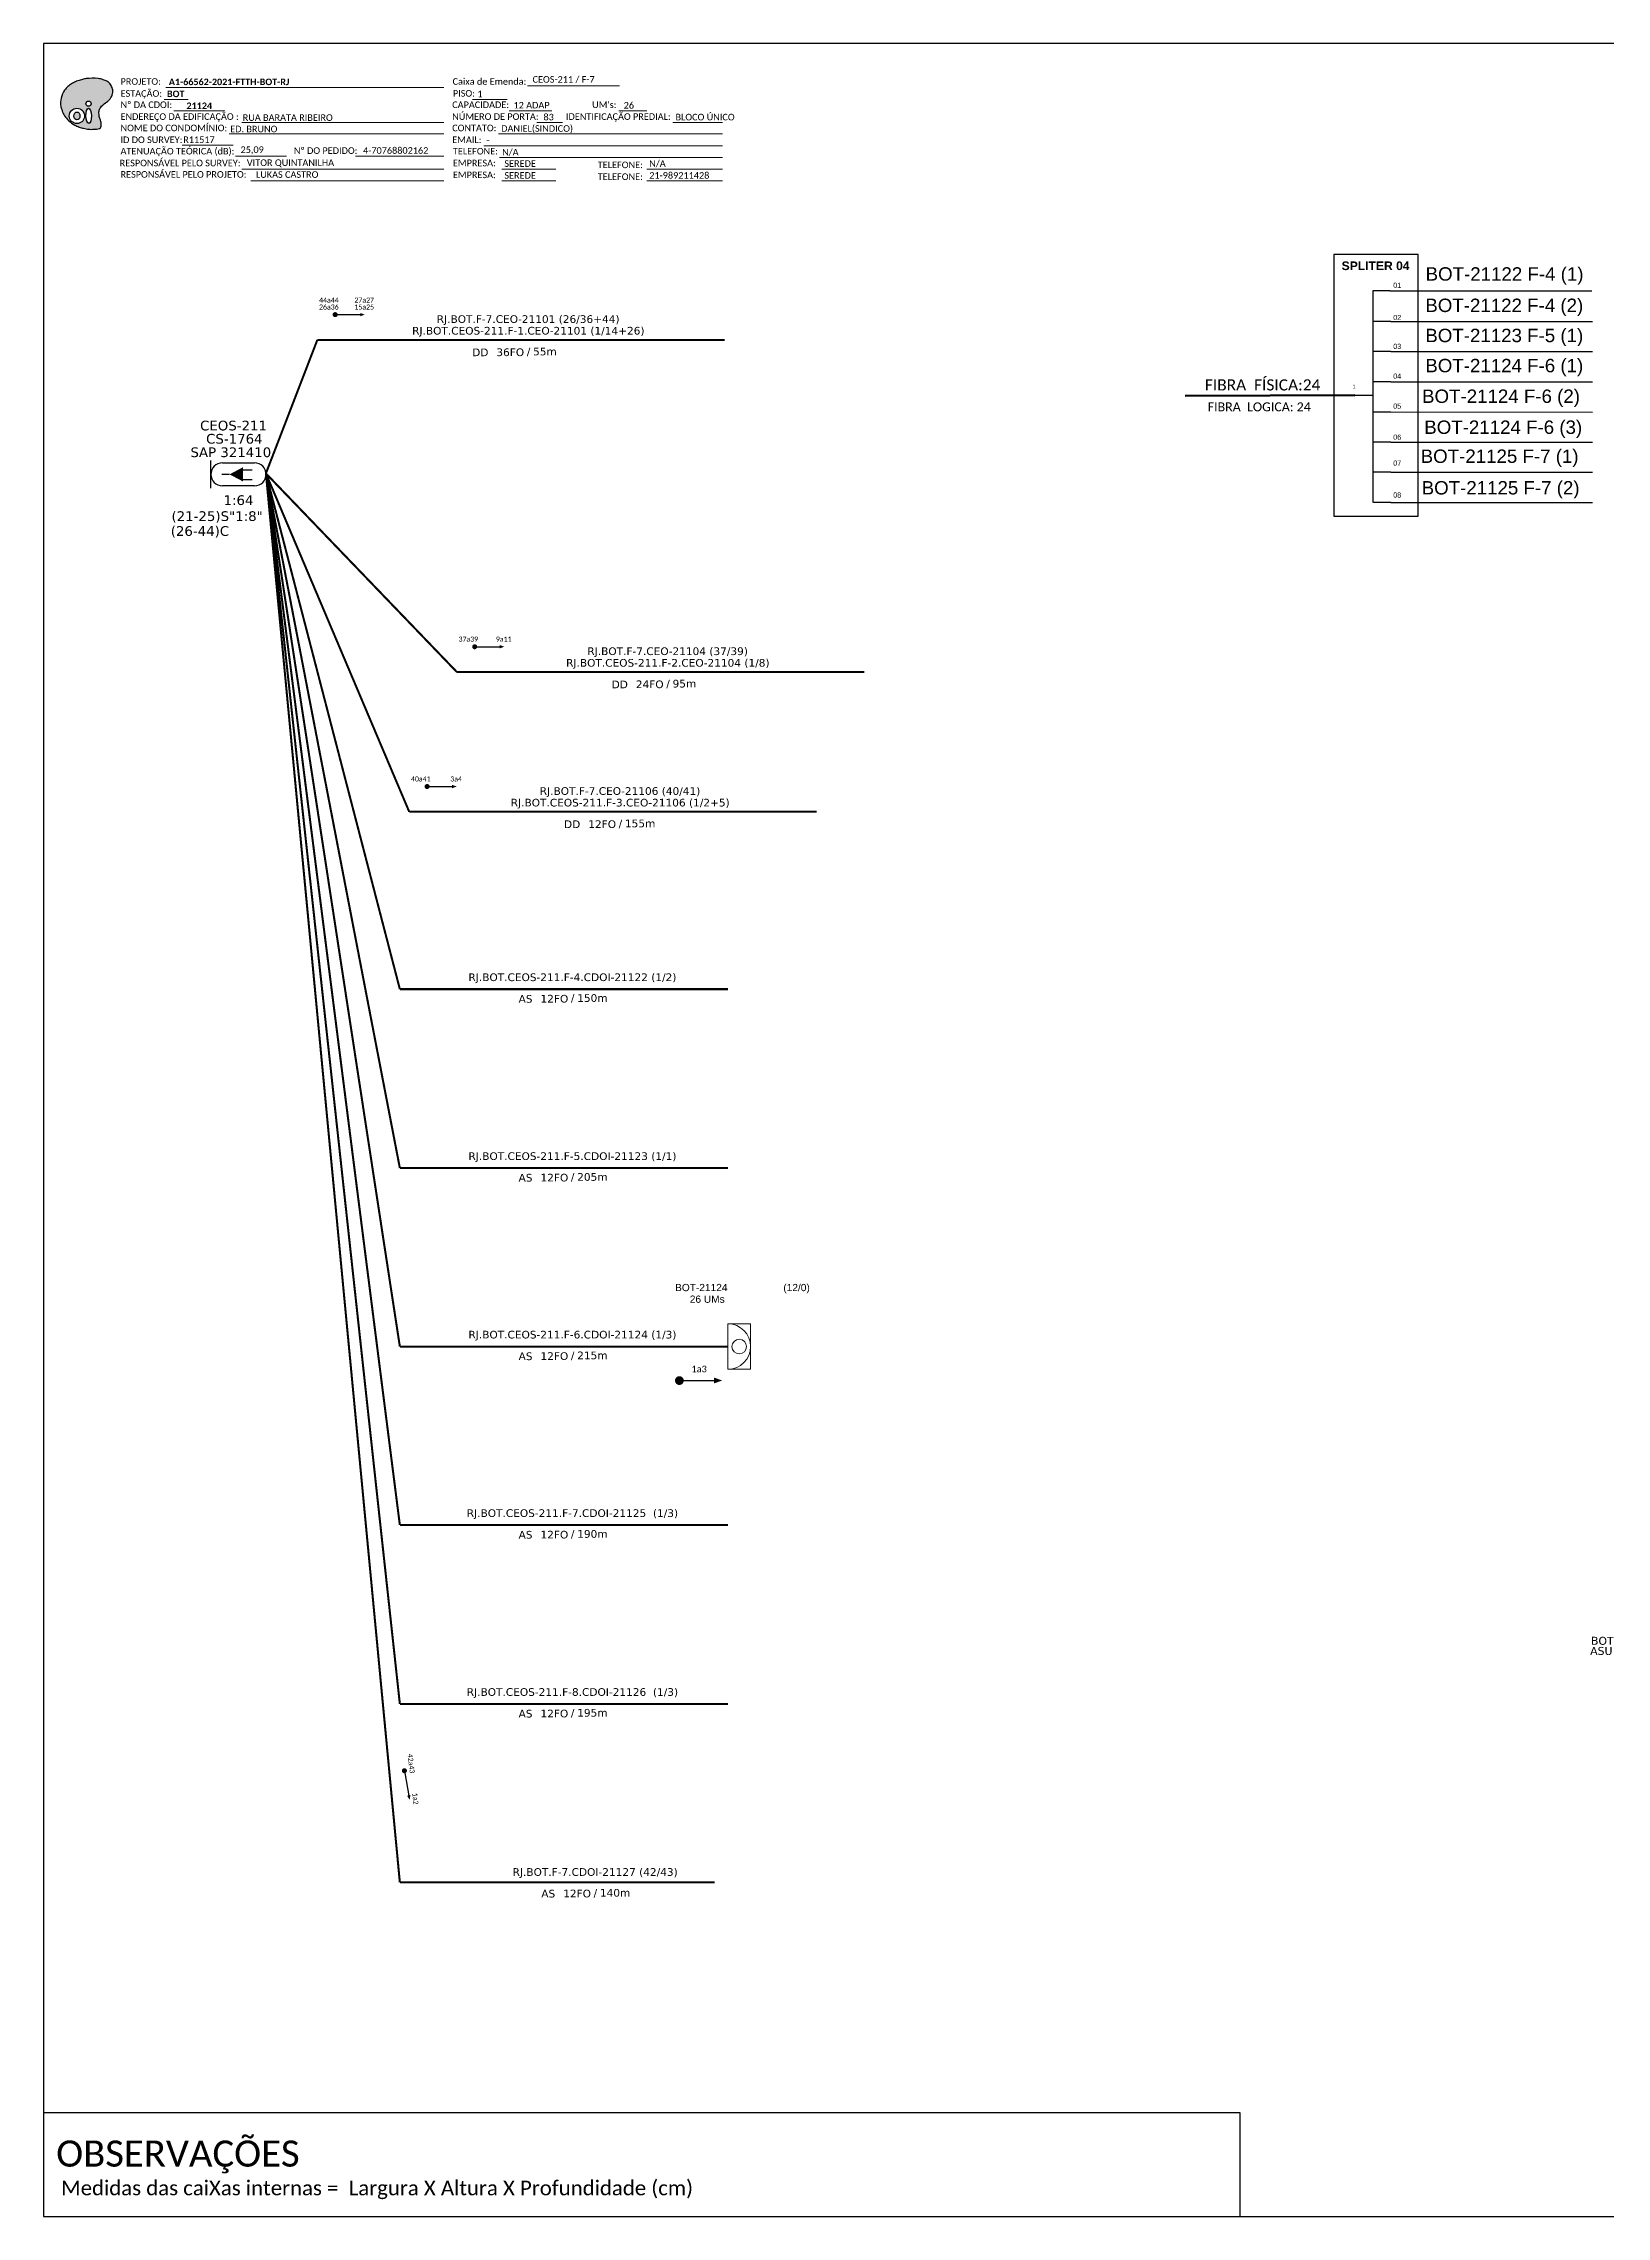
# Model space of a CAD drawing. Extents: x -89 to 1767, y 705 to 1299.
# Drawn here: x -89 to 338, y 705 to 1299 of the extents above; entities that cross this region are included whole.
import ezdxf
from ezdxf.enums import TextEntityAlignment as Align

# ---------------------------------------------------------------- set-up
doc = ezdxf.new("R2010")
doc.units = 0
for name, color, linetype, lineweight in [("20.0-LEGENDA DOS CDO'S", 1, 'Continuous', 0), ('20.1-CDO_INTERIOR', 1, 'Continuous', 0), ('40.1-ETIQUETAS', 1, 'Continuous', 20)]:
    doc.layers.add(name, color=color, linetype=linetype, lineweight=lineweight)
for name, color, linetype in [('20.4-CEOS', 1, 'Continuous'), ('CAP a instalar', 1, 'Continuous'), ('label_cabos', 7, 'Continuous'), ('SETA', 7, 'Continuous')]:
    doc.layers.add(name, color=color, linetype=linetype)
doc.styles.add('ARIAL', font='arial.ttf')
doc.styles.add('siredit', font='verdana.ttf')
doc.styles.get("Standard").update_dxf_attribs({"font": 'arial.ttf'})
doc.styles.add('WMF-Calibri0', font='calibri.ttf')
doc.styles.add('WMF-Calibri1', font='calibrib.ttf')
doc.linetypes.add('FENCELINE1', pattern='A,0.25,-0.1,[133,ltypeshp.shx,S=0.1,R=0,X=-0.1,Y=0],-0.1,1', length=1.45)

# ---------------------------------------------------------------- blocks, each defined once
blk = doc.blocks.new('OI')
h = blk.add_hatch(color=40)
edge = h.paths.add_edge_path()
edge.add_spline(control_points=[(4.35, -0.67), (3.92, -0.99), (3.26, -1.5), (2.81, -2.59), (2.9, -3.5), (3.06, -4.27), (3.31, -4.85), (3.37, -5.39), (3.4, -5.88), (3.2, -6.4), (2.54, -6.61), (1.65, -6.63), (0.55, -6.67), (-0.56, -6.42), (-1.61, -6.14), (-2.77, -5.61), (-3.92, -4.77), (-4.89, -3.7), (-5.34, -2.65), (-5.6, -1.94), (-5.85, -0.96), (-5.71, 0.47), (-5.1, 2.02), (-4.14, 3.02), (-3.3, 3.61), (-2.37, 4.16), (-1.36, 4.44), (-0.56, 4.7), (0.79, 4.85), (2.24, 4.97), (3.79, 4.57), (4.67, 4.21), (5.44, 3.65), (5.76, 2.99), (6.03, 2.21), (6.01, 1.46), (5.72, 0.64), (5.31, 0.08), (4.88, -0.38), (4.51, -0.55), (4.35, -0.67)], knot_values=[0, 0, 0, 0, 1.60434, 2.417191, 3.427595, 4.282808, 4.776746, 5.304182, 5.888771, 6.258406, 6.858137, 7.79129, 8.986195, 10.124242, 11.187857, 12.242908, 13.953784, 15.414161, 16.515391, 17.349188, 17.675853, 19.552021, 21.515531, 22.568638, 23.63245, 24.621084, 25.782718, 26.745347, 27.142653, 29.870543, 31.004649, 31.921532, 32.709589, 33.801391, 34.042471, 35.192333, 35.971461, 36.628871, 37.254359, 37.836911, 37.836911, 37.836911, 37.836911], degree=3, periodic=0)
h.paths.add_polyline_path([(1.13, -0.87, -1), (-0.04, -0.87, -1)], flags=16)
edge = h.paths.add_edge_path(flags=16)
edge.add_ellipse((0.56, -3.59), major_axis=(-0.02, 1.71), ratio=0.361305, start_angle=0, end_angle=360)
h.paths.add_polyline_path([(-0.36, -3.62, -1), (-3.8, -3.62, -1)], flags=16)
edge = h.paths.add_edge_path(flags=0)
edge.add_ellipse((-2.08, -3.62), major_axis=(0, 0.885), ratio=0.758294, start_angle=0, end_angle=360)
at = {"color": 40}
for centre, radius in [((-2.08, -3.62), 1.72), ((0.54, -0.87), 0.587)]:
    blk.add_circle(centre, radius, dxfattribs=at)
blk.add_ellipse((-2.08, -3.62), major_axis=(0, 0.885), ratio=0.758294, start_param=-3.141592653589792, end_param=3.141592653589792, dxfattribs=at)
blk.add_ellipse((0.56, -3.59), major_axis=(-0.02, 1.71), ratio=0.361305, dxfattribs=at)
at = {"color": 40, "start_tangent": (-0.800898, -0.598801), "end_tangent": (-0.800898, -0.598801)}
blk.add_spline([(4.35, -0.67), (3.2, -1.78), (2.9, -2.54), (2.92, -3.55), (3.12, -4.38), (3.28, -4.85), (3.37, -5.37), (3.35, -5.95), (3.2, -6.29), (2.66, -6.55), (1.73, -6.63), (0.54, -6.62), (-0.58, -6.41), (-1.6, -6.11), (-2.56, -5.67), (-3.95, -4.67), (-4.89, -3.56), (-5.37, -2.56), (-5.64, -1.78), (-5.72, -1.46), (-5.63, 0.42), (-4.84, 2.22), (-4.13, 2.99), (-3.27, 3.62), (-2.4, 4.09), (-1.3, 4.47), (-0.37, 4.72), (0.02, 4.77), (2.75, 4.8), (3.85, 4.53), (4.69, 4.16), (5.31, 3.68), (5.85, 2.73), (5.93, 2.5), (5.94, 1.35), (5.67, 0.62), (5.29, 0.08), (4.84, -0.36), (4.35, -0.67)], degree=3, dxfattribs=at)
blk = doc.blocks.new('CARIMBO')
at = {"color": 7, "lineweight": 0}
for points in [[(35.66, -16.79), (111.64, -16.79)], [(134.48, -16.3), (159.61, -16.3)], [(35.15, -20.06), (41.7, -20.06)], [(37.81, -23.14), (51.75, -23.14)], [(119.43, -20.02), (128.92, -20.02)], [(129.48, -23.14), (141.1, -23.14)], [(159.42, -23.14), (167.09, -23.14)], [(52.97, -29.48), (111.64, -29.48)], [(56.38, -26.37), (111.64, -26.37)], [(126.6, -29.48), (187.83, -29.48)], [(137.07, -26.37), (144.01, -26.37)], [(174.24, -26.37), (187.8, -26.37)], [(40.13, -32.55), (54.07, -32.55)], [(54.67, -35.52), (68.61, -35.52)], [(122.56, -32.72), (187.83, -32.72)], [(56.38, -39.07), (111.64, -39.07)], [(126.84, -35.96), (187.83, -35.96)], [(127.45, -39.07), (142.25, -39.07)], [(167.06, -39.07), (187.83, -39.07)], [(58.87, -42.31), (111.64, -42.31)], [(127.45, -42.31), (142.25, -42.31)], [(167.06, -42.31), (187.83, -42.31)]]:
    blk.add_lwpolyline(points, dxfattribs=at)
at = {"color": 7, "xscale": 1.213923925163967, "yscale": 1.213923925163967, "zscale": 1.213923925163967, "rotation": 0.1532896023949059}
blk.add_blockref('OI', (13.86, -20.16), dxfattribs=at)
at = {"color": 7, "lineweight": 0, "style": 'WMF-Calibri0'}
for s, height, p in [('PROJETO:', 1.793, (23.26, -16.04)), ('ESTAÇÃO:', 1.793, (23.26, -19.32)), ('Caixa de Emenda:', 1.7927, (114.02, -16.04)), ('PISO:', 1.793, (114.09, -19.28)), ('ENDEREÇO DA EDIFICAÇÃO :', 1.7927, (23.26, -25.63)), ('Nº DA CDOI:', 1.7927, (23.26, -22.39)), ('CAPACIDADE:', 1.7927, (113.91, -22.39)), ('NÚMERO DE PORTA:', 1.7927, (113.91, -25.63)), ('IDENTIFICAÇÃO PREDIAL:', 1.7927, (144.99, -25.63)), ("UM's:", 1.793, (152.15, -22.39)), ('NOME DO CONDOMÍNIO:', 1.7927, (23.26, -28.74)), ('CONTATO:', 1.793, (113.91, -28.74)), ('ATENUAÇÃO TEÓRICA (dB):', 1.7927, (23.26, -35.09)), ('ID DO SURVEY:', 1.7927, (23.26, -31.97)), ('EMAIL:', 1.793, (113.91, -31.97)), ('TELEFONE:', 1.793, (114.09, -35.09)), ('RESPONSÁVEL PELO SURVEY:', 1.7927, (23.02, -38.32)), ('RESPONSÁVEL PELO PROJETO:', 1.7927, (23.26, -41.44)), ('EMPRESA:', 1.793, (114.09, -38.32)), ('EMPRESA:', 1.793, (114.09, -41.56)), ('TELEFONE:', 1.793, (153.7, -38.83)), ('TELEFONE:', 1.793, (153.7, -42.06))]:
    blk.add_text(s, height=height, dxfattribs=at).set_placement(p)
at = {"color": 7, "lineweight": 0, "flags": 8}
for tag, p, style in [('EST', (35.94, -19.41), 'WMF-Calibri1'), ('PROJ', (36.46, -16.13), 'WMF-Calibri1'), ('PISO_PTR', (120.78, -19.42), 'WMF-Calibri0'), ('CEOS-XX', (135.87, -15.46), 'WMF-Calibri0'), ('CAPAC.', (130.66, -22.52), 'WMF-Calibri0'), ("UC'S", (160.78, -22.54), 'WMF-Calibri0'), ('NOME_DO_COND.', (53.23, -29.02), 'WMF-Calibri0'), ('LOGRADOURO', (56.65, -25.91), 'WMF-Calibri0'), ('NOME_DO_CONTATO', (127.3, -28.89), 'WMF-Calibri0'), ('N°', (138.85, -25.77), 'WMF-Calibri0'), ('N°PREDIO', (174.94, -25.77), 'WMF-Calibri0'), ('_ID_', (40.39, -31.94), 'WMF-Calibri0'), ('O_POTEN', (56.06, -34.68), 'WMF-Calibri0'), ('EMAIL', (123.26, -32.12), 'WMF-Calibri0'), ('TELEFONE', (127.55, -35.36), 'WMF-Calibri0'), ('RES_SURVEY', (57.78, -38.23), 'WMF-Calibri0'), ('RES_PROJ', (60.27, -41.47), 'WMF-Calibri0'), ('EMP_RESP_SURVEY', (128.16, -38.47), 'WMF-Calibri0'), ('EMP_RESP_PROJ', (128.16, -41.71), 'WMF-Calibri0'), ('CONT_RESP_SURVEY', (167.76, -38.47), 'WMF-Calibri0'), ('CONT_RESP_PROJ', (167.76, -41.71), 'WMF-Calibri0')]:
    blk.add_attdef(tag, p, '', height=1.79, dxfattribs=dict(at, style=style))
at = {"color": 7, "lineweight": 0, "style": 'WMF-Calibri1', "flags": 8}
blk.add_attdef("N° CDO'S", text='', height=1.79, dxfattribs=at).set_placement((44.78, -22.68), align=Align.CENTER)
blk = doc.blocks.new('ETIQUETA_RS5F')
at = {"layer": '40.1-ETIQUETAS', "color": 0, "style": 'siredit'}
blk.add_text('/', height=1.5, dxfattribs=at).set_placement((1.58, -1.95), align=Align.MIDDLE_RIGHT)
for tag, p in [('ETIQUETA_R_PRIMARIA', (1.21, 4.1)), ('ETIQUETA_R_SECUNDARIA', (1.21, 2.1)), ('F_ATIVAS/F_MORTAS', (1.14, -4.24))]:
    blk.add_attdef(tag, text='', height=1.5, dxfattribs=at).set_placement(p, align=Align.MIDDLE_CENTER)
for tag, p in [('TIPO_CABO', (-6.58, -2.12)), ('CAP_CABO', (0.4, -2.09))]:
    blk.add_attdef(tag, text='', height=1.5, dxfattribs=at).set_placement(p, align=Align.MIDDLE_RIGHT)
blk.add_attdef('METROS', text='', height=1.5, dxfattribs=at).set_placement((2.14, -1.95), align=Align.MIDDLE_LEFT)
for tag, p in [('FUSÃO_1', (0.85, -8.39)), ('FUSÃO_2', (0.85, -10.6)), ('FUSÃO_3', (0.85, -12.93)), ('FUSÃO_4', (0.85, -15.14)), ('FUSÃO_5', (0.85, -17.16))]:
    blk.add_attdef(tag, text='', height=1.5, dxfattribs=at).set_placement(p, align=Align.CENTER)
blk = doc.blocks.new('CEOS_RP_CT_DRT')
at = {"layer": '20.4-CEOS', "color": 0}
for p, q in [((-4.54, 1.19), (-1.19, 1.19)), ((-1.19, -1.19), (-4.54, -1.19))]:
    blk.add_line(p, q, dxfattribs=at)
for points in [[(-5.73, -1.43), (-5.73, 1.44)], [(-3.79, 0), (-4.59, 0)], [(-2.47, 0.48), (-1.45, 0.48)], [(-2.47, -0.52), (-1.45, -0.52)]]:
    blk.add_lwpolyline(points, dxfattribs=at)
blk.add_lwpolyline([(-3.79, 0, 0, 1.47, 0), (-2.41, 0, 1.47, 1.47, 0)], format="xyseb", dxfattribs=at)
for centre, start, end in [((-4.54, 0), 90, 270), ((-1.19, 0), 270, 90)]:
    blk.add_arc(centre, 1.19, start, end, dxfattribs=at)
at = {"layer": '20.4-CEOS', "color": 7, "style": 'siredit'}
for tag, p in [('Nº_DA_CEOS', (-2.86, 5.6)), ('LOCAL', (-2.86, 4.24)), ('SAP', (-2.86, 2.78)), ('RACIO_SPLITAGEM', (-2.86, -1.88)), ('FIBRAS_SPLITTER', (-2.86, -3.58)), ('RESERVA_FINAIS', (-2.86, -6.39)), ('FIBRAS_TOP_C', (-2.86, -5.08))]:
    blk.add_attdef(tag, text='', height=1.01, dxfattribs=at).set_placement(p, align=Align.TOP_CENTER)
blk = doc.blocks.new('CDOI_INT')
at = {"layer": '20.1-CDO_INTERIOR', "color": 0, "lineweight": 18}
blk.add_lwpolyline([(4.25, -4.25), (4.25, 4.25), (0, 4.25), (0, -4.25)], close=True, dxfattribs=at)
blk.add_circle((2.12, 0), 1.36, dxfattribs=at)
blk.add_arc((0, 0), 4.25, 270, 90, dxfattribs=at)
at = {"layer": "20.0-LEGENDA DOS CDO'S", "color": 0, "style": 'ARIAL'}
for tag, p in [('CDO_N', (-0.08, 10.38)), ('SURVEY', (-0.08, 8.2)), ('SPLITER_1', (21.18, 10.38)), ('SPLITER_2', (21.19, 8.68)), ('SAP', (-0.08, 6.23)), ('1:XX', (5.94, -2.22)), ('UMS', (5.94, -4.24))]:
    blk.add_attdef(tag, p, '', height=1.36, dxfattribs=at)
blk.add_attdef('FIBRAS_UTILIZADAS', text='', height=1.36, dxfattribs=at).set_placement((15.34, 10.38), align=Align.CENTER)
blk = doc.blocks.new('Inst CB DT OCUP CFOA-SM-ASU-120-S-12')
at = {"layer": 'label_cabos', "color": 0, "style": 'siredit'}
for tag, flags, p in [('ID_ATIVIDADE', 3, (1.31, 2.67)), ('FATOR', 1, (11.56, 2.55))]:
    blk.add_attdef(tag, text='', height=1, rotation=359.69, dxfattribs=dict(at, flags=flags)).set_placement(p, align=Align.MIDDLE_CENTER)
for tag, p in [('TIPO_CABO', (1.26, 0)), ('DESTINO_CABO', (3.13, 1.26)), ('CABO', (4.69, -0.05)), ('/', (7.71, -0.05)), ('LANCE', (10.91, 0)), ('TIPO_CABO', (13.11, 1.24)), ('UND', (15.96, 0)), ('FID', (13.15, -1.41))]:
    blk.add_attdef(tag, text='', height=1, rotation=359.69, dxfattribs=at).set_placement(p, align=Align.MIDDLE_CENTER)
blk.add_attdef('QTDE', (12.43, -0.47), '', height=1, rotation=359.69, dxfattribs=at)

msp = doc.modelspace()

# ---------------------------------------------------------------- linework, layer by layer
at = {"color": 7, "linetype": 'Continuous'}
for p, q in [((273.99, 1231.42), (273.99, 1173.51)), ((278.68, 1231.42), (273.99, 1231.42)), ((278.92, 1223.04), (274.23, 1223.04)), ((278.92, 1214.79), (274.23, 1214.79)), ((278.92, 1206.49), (274.23, 1206.49)), ((269.12, 1202.85), (273.97, 1202.85)), ((278.92, 1198.27), (274.23, 1198.27)), ((278.92, 1190.05), (274.23, 1190.05)), ((278.92, 1181.8), (274.23, 1181.8)), ((278.92, 1173.56), (274.23, 1173.56))]:
    msp.add_line(p, q, dxfattribs=at)
at = {"color": 10, "linetype": 'Continuous'}
for p, q in [((278.68, 1231.42), (333.85, 1231.41)), ((278.92, 1223.04), (334.08, 1223.03)), ((278.92, 1214.8), (334.08, 1214.79)), ((278.92, 1206.51), (334.08, 1206.49)), ((278.92, 1198.29), (334.08, 1198.27)), ((278.92, 1190.07), (334.08, 1190.05)), ((278.92, 1181.81), (334.08, 1181.8)), ((278.91, 1173.56), (334.08, 1173.55))]:
    msp.add_line(p, q, dxfattribs=at)
at = {"color": 1, "linetype": 'Continuous', "lineweight": 60}
msp.add_line((269.12, 1202.85), (222.74, 1202.7), dxfattribs=at)
msp.add_lwpolyline([(-89.32, 705.02), (749.25, 705.02), (749.25, 1299.02), (-89.32, 1299.02), (-89.32, 705.02)])
at = {"color": 7, "lineweight": 0}
msp.add_lwpolyline([(-4.01, 1268.26), (20.14, 1268.26)], dxfattribs=at)
at = {"color": 7}
msp.add_lwpolyline([(263.36, 1169.8), (286.4, 1169.8), (286.4, 1241.35), (263.36, 1241.35)], close=True, dxfattribs=at)
at = {"color": 7, "const_width": 0.686}
for points in [[(-9.93, 1224.89, 1), (-9.24, 1224.9, 1)], [(28.2, 1134.12, 1), (28.88, 1134.12, 1)], [(15.19, 1095.9, 1), (15.88, 1095.91, 1)], [(9.27, 827.22, 1), (9.39, 826.54, 1)]]:
    msp.add_lwpolyline(points, format="xyb", close=True, dxfattribs=at)
at = {"const_width": 1.2}
msp.add_lwpolyline([(83.89, 933.53, 1), (85.09, 933.53, 1)], format="xyb", close=True, dxfattribs=at)
msp.add_lwpolyline([(83.89, 933.53, 1), (85.09, 933.53, 1)], format="xyb", close=True, dxfattribs=at)
at = {"color": 7}
msp.add_lwpolyline([(-89.24, 733.5), (237.71, 733.5), (237.71, 705.02)], dxfattribs=at)
at = {"layer": 'CAP a instalar', "color": 7, "ltscale": 5.3, "const_width": 0.56}
for points in [[(-14.46, 1217.99), (-28.52, 1181.5)], [(-14.46, 1217.99), (96.88, 1217.99)], [(10.66, 1089), (-28.52, 1181.5)], [(23.66, 1127.22), (-28.52, 1181.5)], [(-28.52, 1181.5), (8.09, 991.62)], [(-28.52, 1181.5), (8.09, 894.04)], [(-28.52, 1181.5), (8.09, 845.14)], [(-28.52, 1181.5), (8.09, 796.35)], [(-28.52, 1181.5), (8.09, 1040.52)], [(23.66, 1127.22), (135.01, 1127.22)], [(10.66, 1089), (122, 1089)], [(8.09, 1040.52), (97.76, 1040.52)], [(8.09, 991.62), (97.76, 991.62)], [(8.09, 894.04), (97.76, 894.04)], [(8.09, 845.14), (97.76, 845.14)]]:
    msp.add_lwpolyline(points, dxfattribs=at)
at = {"layer": 'CAP a instalar', "color": 1, "ltscale": 5.3, "const_width": 0.56}
for points in [[(-28.52, 1181.5), (8.09, 942.83)], [(8.09, 942.83), (97.76, 942.83)]]:
    msp.add_lwpolyline(points, dxfattribs=at)
at = {"layer": 'CAP a instalar', "color": 7, "linetype": 'FENCELINE1', "ltscale": 5.3, "const_width": 0.56}
msp.add_lwpolyline([(8.09, 796.35), (94.18, 796.37)], dxfattribs=at)
at = {"layer": 'SETA', "color": 7}
for points in [[(-9.59, 1224.9), (-2.1, 1224.9)], [(28.54, 1134.12), (36.03, 1134.12)], [(15.53, 1095.9), (23.02, 1095.9)], [(9.33, 826.88), (10.64, 819.51)]]:
    msp.add_lwpolyline(points, dxfattribs=at)
at = {"layer": 'SETA'}
msp.add_lwpolyline([(84.49, 933.53), (94.81, 933.53)], dxfattribs=at)
msp.add_lwpolyline([(84.49, 933.53), (94.81, 933.53)], dxfattribs=at)
at = {"layer": 'SETA', "color": 7}
for points in [[(-2.75, 1225.35), (-1.5, 1224.9), (-2.75, 1224.44)], [(35.37, 1134.58), (36.63, 1134.13), (35.37, 1133.66)], [(22.36, 1096.36), (23.62, 1095.91), (22.37, 1095.45)], [(10.98, 820.24), (10.76, 818.92), (10.08, 820.07)]]:
    msp.add_solid(points, dxfattribs=at)
at = {"layer": 'SETA'}
msp.add_solid([(93.98, 934.35), (96.18, 933.55), (93.98, 932.75)], dxfattribs=at)
msp.add_solid([(93.98, 934.35), (96.18, 933.55), (93.98, 932.75)], dxfattribs=at)

# ---------------------------------------------------------------- block references
ref = msp.add_blockref('CARIMBO', (-91.51, 1303.77))
ref.add_attrib('PROJ', 'A1-66562-2021-FTTH-BOT-RJ', (-55.05, 1287.63), dxfattribs={"color": 7, "lineweight": 0, "height": 1.7927, "style": 'WMF-Calibri1'})
ref.add_attrib('EST', 'BOT', (-55.57, 1284.35), dxfattribs={"color": 7, "lineweight": 0, "height": 1.793, "style": 'WMF-Calibri1'})
ref.add_attrib("N° CDO'S", '21124', dxfattribs={"color": 7, "lineweight": 0, "height": 1.793, "style": 'WMF-Calibri1'}).set_placement((-46.73, 1281.09), align=Align.CENTER)
ref.add_attrib('LOGRADOURO', 'RUA BARATA RIBEIRO', (-34.86, 1277.86), dxfattribs={"color": 7, "lineweight": 0, "height": 1.7927, "style": 'WMF-Calibri0'})
ref.add_attrib('NOME_DO_COND.', 'ED. BRUNO', (-38.28, 1274.74), dxfattribs={"color": 7, "lineweight": 0, "height": 1.793, "style": 'WMF-Calibri0'})
ref.add_attrib('_ID_', 'R11517', (-51.11, 1271.83), dxfattribs={"color": 7, "lineweight": 0, "height": 1.793, "style": 'WMF-Calibri0'})
ref.add_attrib('O_POTEN', '25,09', (-35.45, 1269.09), dxfattribs={"color": 7, "lineweight": 0, "height": 1.793, "style": 'WMF-Calibri0'})
ref.add_attrib('RES_SURVEY', 'VITOR QUINTANILHA', (-33.73, 1265.54), dxfattribs={"color": 7, "lineweight": 0, "height": 1.7927, "style": 'WMF-Calibri0'})
ref.add_attrib('RES_PROJ', 'LUKAS CASTRO', (-31.24, 1262.3), dxfattribs={"color": 7, "lineweight": 0, "height": 1.7927, "style": 'WMF-Calibri0'})
ref.add_attrib('CEOS-XX', 'CEOS-211 / F-7', (44.36, 1288.31), dxfattribs={"color": 7, "lineweight": 0, "height": 1.7927, "style": 'WMF-Calibri0'})
ref.add_attrib('CAPAC.', '12 ADAP', (39.15, 1281.25), dxfattribs={"color": 7, "lineweight": 0, "height": 1.793, "style": 'WMF-Calibri0'})
ref.add_attrib("UC'S", '26', (69.27, 1281.23), dxfattribs={"color": 7, "lineweight": 0, "height": 1.793, "style": 'WMF-Calibri0'})
ref.add_attrib('PISO_PTR', '1', (29.28, 1284.34), dxfattribs={"color": 7, "lineweight": 0, "height": 1.79, "style": 'WMF-Calibri0'})
ref.add_attrib('N°', '83', (47.34, 1278), dxfattribs={"color": 7, "lineweight": 0, "height": 1.793, "style": 'WMF-Calibri0'})
ref.add_attrib('N°PREDIO', 'BLOCO ÚNICO', (83.43, 1278), dxfattribs={"color": 7, "lineweight": 0, "height": 1.7927, "style": 'WMF-Calibri0'})
ref.add_attrib('NOME_DO_CONTATO', 'DANIEL(SINDICO)', (35.79, 1274.88), dxfattribs={"color": 7, "lineweight": 0, "height": 1.7927, "style": 'WMF-Calibri0'})
ref.add_attrib('EMAIL', '-', (31.75, 1271.65), dxfattribs={"color": 7, "lineweight": 0, "height": 1.79, "style": 'WMF-Calibri0'})
ref.add_attrib('TELEFONE', 'N/A', (36.04, 1268.41), dxfattribs={"color": 7, "lineweight": 0, "height": 1.793, "style": 'WMF-Calibri0'})
ref.add_attrib('EMP_RESP_SURVEY', 'SEREDE', (36.65, 1265.3), dxfattribs={"color": 7, "lineweight": 0, "height": 1.793, "style": 'WMF-Calibri0'})
ref.add_attrib('EMP_RESP_PROJ', 'SEREDE', (36.65, 1262.06), dxfattribs={"color": 7, "lineweight": 0, "height": 1.793, "style": 'WMF-Calibri0'})
ref.add_attrib('CONT_RESP_SURVEY', 'N/A', (76.25, 1265.3), dxfattribs={"color": 7, "lineweight": 0, "height": 1.793, "style": 'WMF-Calibri0'})
ref.add_attrib('CONT_RESP_PROJ', '21-989211428', (76.25, 1262.06), dxfattribs={"color": 7, "lineweight": 0, "height": 1.7927, "style": 'WMF-Calibri0'})
at = {"layer": '40.1-ETIQUETAS', "color": 7}
ref = msp.add_blockref('ETIQUETA_RS5F', (41.55, 1217.55), dxfattribs=dict(at, xscale=1.399812847413277, yscale=1.399812847413277, zscale=1.399812847413277))
ref.add_attrib('ETIQUETA_R_PRIMARIA', 'RJ.BOT.F-7.CEO-21101 (26/36+44)', dxfattribs={"color": 0, "height": 2.0997, "style": 'siredit'}).set_placement((43.15, 1223.68), align=Align.MIDDLE_CENTER)
ref.add_attrib('ETIQUETA_R_SECUNDARIA', 'RJ.BOT.CEOS-211.F-1.CEO-21101 (1/14+26)', dxfattribs={"color": 0, "height": 2.0997, "style": 'siredit'}).set_placement((43.2, 1220.5), align=Align.MIDDLE_CENTER)
ref.add_attrib('TIPO_CABO', 'DD', dxfattribs={"color": 0, "height": 2.1, "style": 'siredit'}).set_placement((32.29, 1214.59), align=Align.MIDDLE_RIGHT)
ref.add_attrib('CAP_CABO', '36FO', dxfattribs={"color": 0, "height": 2.1, "style": 'siredit'}).set_placement((42.06, 1214.62), align=Align.MIDDLE_RIGHT)
ref.add_attrib('METROS', '55m', dxfattribs={"color": 0, "height": 2.1, "style": 'siredit'}).set_placement((44.5, 1214.82), align=Align.MIDDLE_LEFT)
ref = msp.add_blockref('ETIQUETA_RS5F', (79.67, 1126.77), dxfattribs=dict(at, xscale=1.399812847413277, yscale=1.399812847413277, zscale=1.399812847413277))
ref.add_attrib('ETIQUETA_R_PRIMARIA', 'RJ.BOT.F-7.CEO-21104 (37/39)', dxfattribs={"color": 0, "height": 2.0997, "style": 'siredit'}).set_placement((81.28, 1132.9), align=Align.MIDDLE_CENTER)
ref.add_attrib('ETIQUETA_R_SECUNDARIA', 'RJ.BOT.CEOS-211.F-2.CEO-21104 (1/8)', dxfattribs={"color": 0, "height": 2.0997, "style": 'siredit'}).set_placement((81.33, 1129.72), align=Align.MIDDLE_CENTER)
ref.add_attrib('TIPO_CABO', 'DD', dxfattribs={"color": 0, "height": 2.1, "style": 'siredit'}).set_placement((70.41, 1123.81), align=Align.MIDDLE_RIGHT)
ref.add_attrib('CAP_CABO', '24FO', dxfattribs={"color": 0, "height": 2.1, "style": 'siredit'}).set_placement((80.18, 1123.85), align=Align.MIDDLE_RIGHT)
ref.add_attrib('METROS', '95m', dxfattribs={"color": 0, "height": 2.1, "style": 'siredit'}).set_placement((82.63, 1124.04), align=Align.MIDDLE_LEFT)
ref = msp.add_blockref('ETIQUETA_RS5F', (66.66, 1088.56), dxfattribs=dict(at, xscale=1.399812847413277, yscale=1.399812847413277, zscale=1.399812847413277))
ref.add_attrib('ETIQUETA_R_PRIMARIA', 'RJ.BOT.F-7.CEO-21106 (40/41)', dxfattribs={"color": 0, "height": 2.0997, "style": 'siredit'}).set_placement((68.27, 1094.68), align=Align.MIDDLE_CENTER)
ref.add_attrib('ETIQUETA_R_SECUNDARIA', 'RJ.BOT.CEOS-211.F-3.CEO-21106 (1/2+5)', dxfattribs={"color": 0, "height": 2.0997, "style": 'siredit'}).set_placement((68.32, 1091.51), align=Align.MIDDLE_CENTER)
ref.add_attrib('TIPO_CABO', 'DD', dxfattribs={"color": 0, "height": 2.1, "style": 'siredit'}).set_placement((57.4, 1085.6), align=Align.MIDDLE_RIGHT)
ref.add_attrib('CAP_CABO', '12FO', dxfattribs={"color": 0, "height": 2.1, "style": 'siredit'}).set_placement((67.18, 1085.63), align=Align.MIDDLE_RIGHT)
ref.add_attrib('METROS', '155m', dxfattribs={"color": 0, "height": 2.1, "style": 'siredit'}).set_placement((69.62, 1085.82), align=Align.MIDDLE_LEFT)
at = {"layer": 'CAP a instalar', "color": 5, "linetype": 'FENCELINE1', "ltscale": 7}
ref = msp.add_blockref('CEOS_RP_CT_DRT', (-28.48, 1181.24), dxfattribs=dict(at, xscale=2.629420770313856, yscale=2.629420770313856, zscale=2.629420770313856))
ref.add_attrib('Nº_DA_CEOS', 'CEOS-211', dxfattribs={"layer": '20.4-CEOS', "color": 7, "height": 2.655, "style": 'siredit'}).set_placement((-37.37, 1195.91), align=Align.TOP_CENTER)
ref.add_attrib('LOCAL', 'CS-1764', dxfattribs={"layer": '20.4-CEOS', "color": 7, "height": 2.655, "style": 'siredit'}).set_placement((-37.15, 1192.29), align=Align.TOP_CENTER)
ref.add_attrib('SAP', '  SAP 321410', dxfattribs={"layer": '20.4-CEOS', "color": 7, "height": 2.6549, "style": 'siredit'}).set_placement((-39.26, 1188.61), align=Align.TOP_CENTER)
ref.add_attrib('RACIO_SPLITAGEM', '1:64', dxfattribs={"layer": '20.4-CEOS', "color": 7, "height": 2.655, "style": 'siredit'}).set_placement((-36.01, 1175.52), align=Align.TOP_CENTER)
ref.add_attrib('FIBRAS_SPLITTER', '(21-25)S"1:8"', dxfattribs={"layer": '20.4-CEOS', "color": 7, "height": 2.6549, "style": 'siredit'}).set_placement((-41.85, 1171.15), align=Align.TOP_CENTER)
ref.add_attrib('FIBRAS_TOP_C', '(26-44)C', dxfattribs={"layer": '20.4-CEOS', "color": 7, "height": 2.655, "style": 'siredit'}).set_placement((-46.55, 1167.08), align=Align.TOP_CENTER)
at = {"layer": 'CAP a instalar', "color": 7, "linetype": 'FENCELINE1', "ltscale": 5.3}
ref = msp.add_blockref('ETIQUETA_RS5F', (53.6, 1040.84), dxfattribs=dict(at, xscale=1.39981284740415, yscale=1.39981284740415, zscale=1.39981284740415))
ref.add_attrib('ETIQUETA_R_SECUNDARIA', 'RJ.BOT.CEOS-211.F-4.CDOI-21122 (1/2)', dxfattribs={"layer": '40.1-ETIQUETAS', "color": 0, "height": 2.0997, "style": 'siredit'}).set_placement((55.26, 1043.78), align=Align.MIDDLE_CENTER)
ref.add_attrib('TIPO_CABO', 'AS', dxfattribs={"layer": '40.1-ETIQUETAS', "color": 0, "height": 2.1, "style": 'siredit'}).set_placement((44.34, 1037.87), align=Align.MIDDLE_RIGHT)
ref.add_attrib('CAP_CABO', '12FO', dxfattribs={"layer": '40.1-ETIQUETAS', "color": 0, "height": 2.1, "style": 'siredit'}).set_placement((54.12, 1037.91), align=Align.MIDDLE_RIGHT)
ref.add_attrib('METROS', '150m ', dxfattribs={"layer": '40.1-ETIQUETAS', "color": 0, "height": 2.1, "style": 'siredit'}).set_placement((56.56, 1038.1), align=Align.MIDDLE_LEFT)
ref = msp.add_blockref('ETIQUETA_RS5F', (53.6, 991.94), dxfattribs=dict(at, xscale=1.39981284740415, yscale=1.39981284740415, zscale=1.39981284740415))
ref.add_attrib('ETIQUETA_R_SECUNDARIA', 'RJ.BOT.CEOS-211.F-5.CDOI-21123 (1/1)', dxfattribs={"layer": '40.1-ETIQUETAS', "color": 0, "height": 2.0997, "style": 'siredit'}).set_placement((55.26, 994.88), align=Align.MIDDLE_CENTER)
ref.add_attrib('TIPO_CABO', 'AS', dxfattribs={"layer": '40.1-ETIQUETAS', "color": 0, "height": 2.1, "style": 'siredit'}).set_placement((44.34, 988.98), align=Align.MIDDLE_RIGHT)
ref.add_attrib('CAP_CABO', '12FO', dxfattribs={"layer": '40.1-ETIQUETAS', "color": 0, "height": 2.1, "style": 'siredit'}).set_placement((54.12, 989.01), align=Align.MIDDLE_RIGHT)
ref.add_attrib('METROS', '205m ', dxfattribs={"layer": '40.1-ETIQUETAS', "color": 0, "height": 2.1, "style": 'siredit'}).set_placement((56.56, 989.2), align=Align.MIDDLE_LEFT)
at = {"layer": 'CAP a instalar', "color": 1, "linetype": 'FENCELINE1', "ltscale": 5.3}
ref = msp.add_blockref('CDOI_INT', (97.76, 942.83), dxfattribs=dict(at, xscale=1.458637954862643, yscale=1.458637954862643, zscale=1.458637954862643))
ref.add_attrib('CDO_N', 'BOT-21124', dxfattribs={"layer": "20.0-LEGENDA DOS CDO'S", "color": 0, "height": 1.984, "style": 'ARIAL'}).set_placement((97.64, 957.97), align=Align.RIGHT)
ref.add_attrib('FIBRAS_UTILIZADAS', '(12/0)', dxfattribs={"layer": "20.0-LEGENDA DOS CDO'S", "color": 0, "height": 1.984, "style": 'ARIAL'}).set_placement((120.14, 957.97), align=Align.RIGHT)
ref.add_attrib('SURVEY', '26 UMs ', dxfattribs={"layer": "20.0-LEGENDA DOS CDO'S", "color": 0, "height": 1.984, "style": 'ARIAL'}).set_placement((97.65, 954.79), align=Align.RIGHT)
ref = msp.add_blockref('ETIQUETA_RS5F', (53.6, 943.14), dxfattribs=dict(at, xscale=1.39981284740415, yscale=1.39981284740415, zscale=1.39981284740415))
ref.add_attrib('ETIQUETA_R_SECUNDARIA', 'RJ.BOT.CEOS-211.F-6.CDOI-21124 (1/3)', dxfattribs={"layer": '40.1-ETIQUETAS', "color": 0, "height": 2.0997, "style": 'siredit'}).set_placement((55.26, 946.09), align=Align.MIDDLE_CENTER)
ref.add_attrib('TIPO_CABO', 'AS', dxfattribs={"layer": '40.1-ETIQUETAS', "color": 0, "height": 2.1, "style": 'siredit'}).set_placement((44.34, 940.18), align=Align.MIDDLE_RIGHT)
ref.add_attrib('CAP_CABO', '12FO', dxfattribs={"layer": '40.1-ETIQUETAS', "color": 0, "height": 2.1, "style": 'siredit'}).set_placement((54.12, 940.22), align=Align.MIDDLE_RIGHT)
ref.add_attrib('METROS', '215m ', dxfattribs={"layer": '40.1-ETIQUETAS', "color": 0, "height": 2.1, "style": 'siredit'}).set_placement((56.56, 940.41), align=Align.MIDDLE_LEFT)
at = {"layer": 'CAP a instalar', "color": 7, "linetype": 'FENCELINE1', "ltscale": 5.3}
ref = msp.add_blockref('ETIQUETA_RS5F', (53.6, 894.35), dxfattribs=dict(at, xscale=1.39981284740415, yscale=1.39981284740415, zscale=1.39981284740415))
ref.add_attrib('ETIQUETA_R_SECUNDARIA', 'RJ.BOT.CEOS-211.F-7.CDOI-21125  (1/3)', dxfattribs={"layer": '40.1-ETIQUETAS', "color": 0, "height": 2.0997, "style": 'siredit'}).set_placement((55.26, 897.3), align=Align.MIDDLE_CENTER)
ref.add_attrib('TIPO_CABO', 'AS', dxfattribs={"layer": '40.1-ETIQUETAS', "color": 0, "height": 2.1, "style": 'siredit'}).set_placement((44.34, 891.39), align=Align.MIDDLE_RIGHT)
ref.add_attrib('CAP_CABO', '12FO', dxfattribs={"layer": '40.1-ETIQUETAS', "color": 0, "height": 2.1, "style": 'siredit'}).set_placement((54.12, 891.42), align=Align.MIDDLE_RIGHT)
ref.add_attrib('METROS', '190m ', dxfattribs={"layer": '40.1-ETIQUETAS', "color": 0, "height": 2.1, "style": 'siredit'}).set_placement((56.56, 891.62), align=Align.MIDDLE_LEFT)
ref = msp.add_blockref('ETIQUETA_RS5F', (53.6, 845.45), dxfattribs=dict(at, xscale=1.39981284740415, yscale=1.39981284740415, zscale=1.39981284740415))
ref.add_attrib('ETIQUETA_R_SECUNDARIA', 'RJ.BOT.CEOS-211.F-8.CDOI-21126  (1/3)', dxfattribs={"layer": '40.1-ETIQUETAS', "color": 0, "height": 2.0997, "style": 'siredit'}).set_placement((55.26, 848.4), align=Align.MIDDLE_CENTER)
ref.add_attrib('TIPO_CABO', 'AS', dxfattribs={"layer": '40.1-ETIQUETAS', "color": 0, "height": 2.1, "style": 'siredit'}).set_placement((44.34, 842.49), align=Align.MIDDLE_RIGHT)
ref.add_attrib('CAP_CABO', '12FO', dxfattribs={"layer": '40.1-ETIQUETAS', "color": 0, "height": 2.1, "style": 'siredit'}).set_placement((54.12, 842.52), align=Align.MIDDLE_RIGHT)
ref.add_attrib('METROS', '195m ', dxfattribs={"layer": '40.1-ETIQUETAS', "color": 0, "height": 2.1, "style": 'siredit'}).set_placement((56.56, 842.72), align=Align.MIDDLE_LEFT)
ref = msp.add_blockref('ETIQUETA_RS5F', (59.81, 796.25), dxfattribs=dict(at, xscale=1.399812847414367, yscale=1.399812847414367, zscale=1.399812847414367))
ref.add_attrib('ETIQUETA_R_SECUNDARIA', 'RJ.BOT.F-7.CDOI-21127 (42/43)', dxfattribs={"layer": '40.1-ETIQUETAS', "color": 0, "height": 2.0997, "style": 'siredit'}).set_placement((61.47, 799.2), align=Align.MIDDLE_CENTER)
ref.add_attrib('TIPO_CABO', 'AS', dxfattribs={"layer": '40.1-ETIQUETAS', "color": 0, "height": 2.1, "style": 'siredit'}).set_placement((50.55, 793.29), align=Align.MIDDLE_RIGHT)
ref.add_attrib('CAP_CABO', '12FO', dxfattribs={"layer": '40.1-ETIQUETAS', "color": 0, "height": 2.1, "style": 'siredit'}).set_placement((60.33, 793.32), align=Align.MIDDLE_RIGHT)
ref.add_attrib('METROS', '140m', dxfattribs={"layer": '40.1-ETIQUETAS', "color": 0, "height": 2.1, "style": 'siredit'}).set_placement((62.77, 793.52), align=Align.MIDDLE_LEFT)
at = {"layer": 'label_cabos', "color": 0, "lineweight": 0}
ref = msp.add_blockref('Inst CB DT OCUP CFOA-SM-ASU-120-S-12', (335.23, 859.63), dxfattribs=dict(at, xscale=2.166616672915886, yscale=2.166616672915886, zscale=2.166616672915886))
ref.add_attrib('DESTINO_CABO', 'BOT-21120', dxfattribs={"color": 0, "height": 2.167, "rotation": 359.69001, "style": 'siredit'}).set_placement((342.01, 862.37), align=Align.MIDDLE_CENTER)
ref.add_attrib('CABO', '12FO', dxfattribs={"color": 0, "height": 2.167, "rotation": 359.69001, "style": 'siredit'}).set_placement((345.38, 859.52), align=Align.MIDDLE_CENTER)
ref.add_attrib('TIPO_CABO', 'Duto Ocup.', dxfattribs={"color": 0, "height": 2.167, "rotation": 359.69001, "style": 'siredit'}).set_placement((363.63, 862.33), align=Align.MIDDLE_CENTER)
ref.add_attrib('/', '/', dxfattribs={"color": 0, "height": 2.17, "rotation": 359.69001, "style": 'siredit'}).set_placement((351.94, 859.52), align=Align.MIDDLE_CENTER)
ref.add_attrib('TIPO_CABO', 'ASU - ', dxfattribs={"color": 0, "height": 2.167, "rotation": 359.69001, "style": 'siredit'}).set_placement((337.96, 859.62), align=Align.MIDDLE_CENTER)
ref.add_attrib('FID', '01.LC3.1', dxfattribs={"color": 0, "height": 2.167, "rotation": 359.69001, "style": 'siredit'}).set_placement((363.71, 856.57), align=Align.MIDDLE_CENTER)
ref.add_attrib('LANCE', 'CC=', dxfattribs={"color": 0, "height": 2.167, "rotation": 359.69001, "style": 'siredit'}).set_placement((358.86, 859.63), align=Align.MIDDLE_CENTER)
ref.add_attrib('QTDE', '140', (362.16, 858.6), dxfattribs={"color": 0, "height": 2.167, "rotation": 359.69001, "style": 'siredit'})
ref.add_attrib('UND', 'm', dxfattribs={"color": 0, "height": 2.17, "rotation": 359.69001, "style": 'siredit'}).set_placement((369.82, 859.63), align=Align.MIDDLE_CENTER)

# ---------------------------------------------------------------- texts
at = {"color": 7, "lineweight": 0, "style": 'WMF-Calibri0'}
msp.add_text('Nº DO PEDIDO:', height=1.7927, dxfattribs=at).set_placement((-20.88, 1268.84))
at = {"color": 7, "style": 'WMF-Calibri0'}
msp.add_text('OBSERVAÇÕES', height=7.1308, dxfattribs=at).set_placement((-85.83, 718.67))
at = {"attachment_point": 5}
for s, insert, char_height, width in [('\\C10;\\fArial|b1|i0|c0|p34;\\H1x;SPLITER 04', (274.78, 1238.24), 2.3673, 23.0422), ('{\\H0.5787x;\\C7;01 }', (280.69, 1232.92), 2.4387, 46.0844), ('{\\H0.5787x;\\C7;02 }', (280.69, 1224.11), 2.4387, 46.0844), ('{\\H0.5787x;\\C7;03 }', (280.69, 1216.22), 2.4387, 46.0844), ('{\\fCalibri|b0|i0|c0|p34;\\C7;FIBRA  FÍSICA:24}', (243.9, 1205.68), 3.0482, 46.0844), ('{\\H0.5787x;\\C7;04}', (280.69, 1208.08), 2.4387, 46.0844), ('{\\fCalibri|b0|i0|c0|p34;\\C7;FIBRA  LOGICA: 24}', (242.98, 1199.68), 2.4387, 46.0844), ('\\C7;\\fArial|b0|i0|;\\H1.0273588255048;1', (268.9, 1205.28), 2.3673, 2.3448), ('{\\H0.5787x;\\C7;05}', (280.69, 1199.88), 2.4387, 46.0844), ('{\\H0.5787x;\\C7;06 }', (280.69, 1191.4), 2.4387, 46.0844), ('{\\H0.5787x;\\C7;07}', (280.69, 1184.31), 2.4387, 46.0844), ('{\\H0.5787x;\\C7;08 }', (280.69, 1175.59), 2.4387, 46.0844), ('{\\fCalibri|b0|i0|c0|p34;\\C7;1a3}', (89.89, 936.69), 1.8002, 30.4334)]:
    msp.add_mtext(s, dxfattribs=dict(at, insert=insert, char_height=char_height, width=width))
at = {"char_height": 3.6579, "width": 64.982, "attachment_point": 4, "line_spacing_factor": 1.35, "style": 'ARIAL'}
for s, insert in [('BOT-21122 F-4 (1)', (288.45, 1235.47)), ('BOT-21122 F-4 (2)\\PBOT-21123 F-5 (1)\\P{\\C1;BOT-21124 F-6 (1)}', (288.37, 1218.66)), ('{\\C1;BOT-21124 F-6 (2)}', (287.48, 1202.05)), ('{\\C1;BOT-21124 F-6 (3)}', (288.08, 1193.58)), ('BOT-21125 F-7 (1)', (287.1, 1185.65)), ('BOT-21125 F-7 (2)', (287.37, 1177.02))]:
    msp.add_mtext(s, dxfattribs=dict(at, insert=insert))
at = {"color": 5, "char_height": 1.3724, "width": 101.3156, "attachment_point": 5}
for s, insert, rotation in [('\\C1;\\fCalibri|b0|i0|c0|p34;44a44', (-11.31, 1228.87), 359.91656), ('{\\fCalibri|b0|i0|c0|p34;\\C256;26a36}', (-11.31, 1226.97), 359.91656), ('\\C1;\\fCalibri|b0|i0|c0|p34;27a27', (-1.64, 1228.87), 359.91656), ('{\\fCalibri|b0|i0|c0|p34;\\C256;15a25}', (-1.64, 1226.97), 359.91656), ('{\\fCalibri|b0|i0|c0|p34;\\C256;37a39}', (26.81, 1136.19), 359.91656), ('{\\fCalibri|b0|i0|c0|p34;\\C256;9a11}', (36.48, 1136.19), 359.91656), ('{\\fCalibri|b0|i0|c0|p34;\\C256;40a41}', (13.8, 1097.97), 359.91656), ('{\\fCalibri|b0|i0|c0|p34;\\C256;3a4}', (23.47, 1097.97), 359.91656), ('\\pt50.78006;{\\fCalibri|b0|i0|c0|p34;\\C256;42a43}', (11.17, 828.85), 276.82258), ('{\\fCalibri|b0|i0|c0|p34;\\C256;1a2}', (12.34, 819.24), 276.82258)]:
    msp.add_mtext(s, dxfattribs=dict(at, insert=insert, rotation=rotation))
at = {"color": 7, "insert": (-84.48, 714.83), "char_height": 4, "width": 658.8434, "attachment_point": 1, "style": 'WMF-Calibri0'}
msp.add_mtext('Medidas das caiXas internas =  Largura X Altura X Profundidade (cm)', dxfattribs=at)
at = {"color": 7, "lineweight": 0, "style": 'WMF-Calibri0', "flags": 8}
msp.add_attdef('4-70768802162', (-1.97, 1268.87), '4-70768802162', height=1.7927, dxfattribs=at)

doc.saveas('drawing.dxf')
